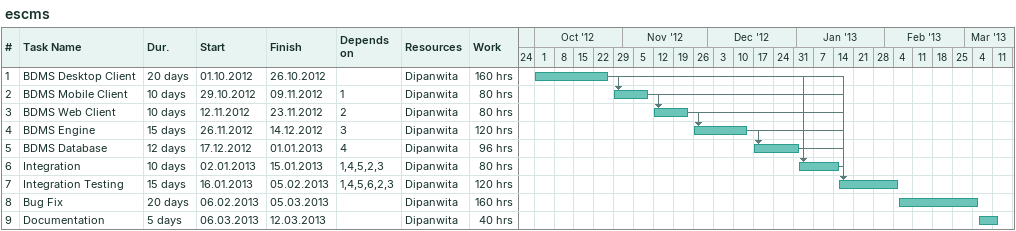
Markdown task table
escms

| ID | Task | Duration | Start | Finish | Predecessors | Resources | Work (h) |
|---|---|---|---|---|---|---|---|
| 1 | BDMS Desktop Client | 20d | 2012-10-01 | 2012-10-26 |  | Dipanwita | 160 |
| 2 | BDMS Mobile Client | 10d | 2012-10-29 | 2012-11-09 | 1 | Dipanwita | 80 |
| 3 | BDMS Web Client | 10d | 2012-11-12 | 2012-11-23 | 2 | Dipanwita | 80 |
| 4 | BDMS Engine | 15d | 2012-11-26 | 2012-12-14 | 3 | Dipanwita | 120 |
| 5 | BDMS Database | 12d | 2012-12-17 | 2013-01-01 | 4 | Dipanwita | 96 |
| 6 | Integration | 10d | 2013-01-02 | 2013-01-15 | 1, 4, 5, 2, 3 | Dipanwita | 80 |
| 7 | Integration Testing | 15d | 2013-01-16 | 2013-02-05 | 1, 4, 5, 6, 2, 3 | Dipanwita | 120 |
| 8 | Bug Fix | 20d | 2013-02-06 | 2013-03-05 |  | Dipanwita | 160 |
| 9 | Documentation | 5d | 2013-03-06 | 2013-03-12 |  | Dipanwita | 40 |
